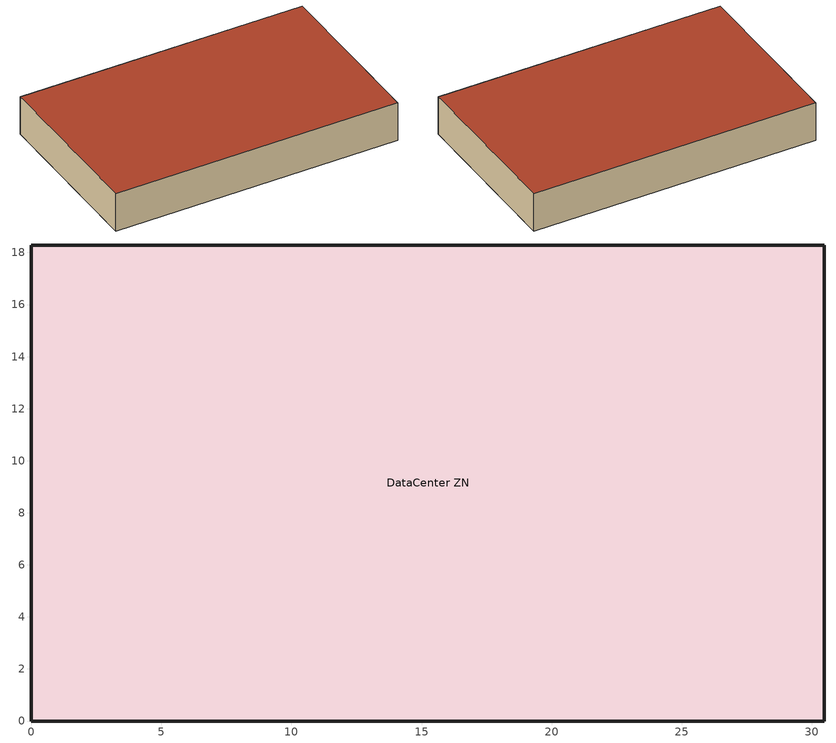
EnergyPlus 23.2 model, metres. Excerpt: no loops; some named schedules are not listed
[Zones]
DataCenter ZN
 floor ground (Foundation F 126 Perim 9754 Area 55742): 0,0 0,18.29 30.48,18.29 30.48,0 z0
 wall outside (Typical Insulated Steel Framed Exterior Wall R-12.99): 0,18.29 0,0 30.48,0 30.48,18.29 0,18.29 z0:4.27
 roof outside (Typical IEAD Roof - Highly Reflective R-25.64): 30.48,0 30.48,18.29 0,18.29 0,0 z4.27
[Building]
-LargeDataCenterHighITE-ASHRAE 169-2013-3A created: 2026-01-27 11:20:06 -0500: Terrain=City
[Site:Location]
Atlanta-Hartsfield Jackson Intl AP_GA_USA: Latitude {deg}=33.63; Longitude {deg}=-84.43; Time Zone {hr}=-5; Elevation {m}=308
[Site:GroundTemperature:FCfactorMethod]
January Ground Temperature {C}=16; February Ground Temperature {C}=11.9; March Ground Temperature {C}=7.7; April Ground Temperature {C}=4; May Ground Temperature {C}=7.9; June Ground Temperature {C}=13.8; July Ground Temperature {C}=17.2; August Ground Temperature {C}=20.8; September Ground Temperature {C}=24.8; October Ground Temperature {C}=26.1; November Ground Temperature {C}=26.5; December Ground Temperature {C}=22.5
[Site:WaterMainsTemperature]
Calculation Method=Correlation; Annual Average Outdoor Air Temperature {C}=16.6; Maximum Difference In Monthly Average Outdoor Air Temperatures {deltaC}=22.5
[SizingPeriod:DesignDay] Day of Month=21; Dry-Bulb Temperature Range Modifier Type=DefaultMultipliers; Humidity Condition Type=Wetbulb; Barometric Pressure {Pa}=97621; Rain Indicator=No; Snow Indicator=No; Daylight Saving Time Indicator=No; Begin Environment Reset Mode=FullResetAtBeginEnvironment
Name | Month | Day Type | Maximum Dry-Bulb Temperature {C} | Daily Dry-Bulb Temperature Range {deltaC} | Wetbulb or DewPoint at Maximum Dry-Bulb {C} | Wind Speed {m/s} | Wind Direction {deg} | Solar Model Indicator | ASHRAE Clear Sky Optical Depth for Beam Irradiance (taub) | ASHRAE Clear Sky Optical Depth for Diffuse Irradiance (taud) | Sky Clearness
Atlanta-Hartsfield.Jackson.Intl.AP_GA_USA Ann Clg .4% Condns DB=>MWB | 7 | SummerDesignDay | 34.4 | 9.5 | 23.5 | 4 | 300 | ASHRAETau | 0.556 | 1.779
Atlanta-Hartsfield.Jackson.Intl.AP_GA_USA Ann Htg 99.6% Condns DB | 1 | WinterDesignDay | -6.3 | 0 | -6.3 | 5.3 | 320 | ASHRAEClearSky |  |  | 0
[Material] Visible Absorptance=0.7
Name | Roughness | Thickness {m} | Conductivity {W/m-K} | Density {kg/m3} | Specific Heat {J/kg-K} | Thermal Absorptance | Solar Absorptance
25mm Stucco | Smooth | 0.0254 | 0.72 | 1856 | 840 | 0.9 | 0.7
5/8 in. Gypsum Board | MediumSmooth | 0.0159 | 0.16 | 800 | 1090 | 0.9 | 0.7
Metal Roof Surface | Smooth | 0.0008 | 45.28 | 7824 | 500 | 0.9 | 0.7
Roof Membrane - Highly Reflective | VeryRough | 0.0095 | 0.16 | 1121.29 | 1460 | 0.75 | 0.45
[Material:NoMass] Roughness=Smooth; Thermal Absorptance=0.9; Solar Absorptance=0.7; Visible Absorptance=0.7
Name | Thermal Resistance {m2-K/W}
Typical Insulation R-10.81 | 1.90342
Typical Insulation R-24.52 | 4.31889
[Construction]
Typical IEAD Roof - Highly Reflective R-25.64: Roof Membrane - Highly Reflective, Typical Insulation R-24.52, Metal Roof Surface
Typical Insulated Steel Framed Exterior Wall R-12.99: 25mm Stucco, 5/8 in. Gypsum Board, Typical Insulation R-10.81, 5/8 in. Gypsum Board
[Construction:FfactorGroundFloor]
Foundation F 126 Perim 9754 Area 55742: F-Factor {W/m-K}=1.26344; Area {m2}=557.418; PerimeterExposed {m}=97.536
[Zone]
DataCenter ZN: Multiplier=1; Part of Total Floor Area=Yes
[Space]
DataCenter: Zone=DataCenter ZN; Space Type=LargeDataCenterHighITE StandaloneDataCenter
[SpaceList]
LargeDataCenterHighITE StandaloneDataCenter: DataCenter
[Lights]
LargeDataCenterHighITE StandaloneDataCenter Lights: Zone or ZoneList or Space or SpaceList=LargeDataCenterHighITE StandaloneDataCenter; Schedule=DataCenter Lighting_SCH; Design Level Calculation Method=Watts/Area; Watts per Zone Floor Area {W/m2}=6.8889; Return Air Fraction=0; Fraction Radiant=0.7; Fraction Visible=0.2; Fraction Replaceable=0
[ElectricEquipment:ITE:AirCooled]
LargeDataCenterHighITE StandaloneDataCenter IT equipment 1: Zone or Space=DataCenter; Air Flow Calculation Method=FlowControlWithApproachTemperatures; Design Power Input Calculation Method=Watts/Area; Number of Units=1; Watts per Zone Floor Area {W/m2}=5381.96; Design Power Input Schedule=DataCenter Equipment_SCH; CPU Loading  Schedule=Always On Discrete; CPU Power Input Function of Loading and Air Temperature Curve=Curve Biquadratic 3; Design Fan Power Input Fraction=0.285714; Design Fan Air Flow Rate per Power Input {m3/s-W}=0.0001; Air Flow Function of Loading and Air Temperature Curve=Curve Biquadratic 4; Fan Power Input Function of Flow Curve=Curve Quadratic 2; Design Entering Air Temperature {C}=22.5; Environmental Class=None; Air Inlet Connection Type=AdjustedSupply; Design Recirculation Fraction=0; Design Electric Power Supply Efficiency=1; Fraction of Electric Power Supply Losses to Zone=1; Supply Temperature Difference {deltaC}=9.43; Supply Temperature Difference Schedule=LargeDataCenterHighITE SupplyApproachTemp_SCH; Return Temperature Difference {deltaC}=-7.55; Return Temperature Difference Schedule=LargeDataCenterHighITE ReturnApproachTemp_SCH
[Schedule:Week:Daily]
DataCenter Equipment_SCH Week Rule - Jan1-Jan28: DataCenter Equipment_SCH Wknd|Wkdy Day, DataCenter Equipment_SCH Wknd|Wkdy Day, DataCenter Equipment_SCH Wknd|Wkdy Day, DataCenter Equipment_SCH Wknd|Wkdy Day, DataCenter Equipment_SCH Wknd|Wkdy Day, DataCenter Equipment_SCH Wknd|Wkdy Day, DataCenter Equipment_SCH Wknd|Wkdy Day, DataCenter Equipment_SCH Default, DataCenter Equipment_SCH Summer Design Day, DataCenter Equipment_SCH Winter Design Day, DataCenter Equipment_SCH Default, DataCenter Equipment_SCH Default
DataCenter Equipment_SCH Week Rule - Jan29-Feb4: DataCenter Equipment_SCH Wknd|Wkdy Day, DataCenter Equipment_SCH Wknd|Wkdy Day, DataCenter Equipment_SCH Wknd|Wkdy Day, DataCenter Equipment_SCH Wknd|Wkdy Day 1, DataCenter Equipment_SCH Wknd|Wkdy Day 1, DataCenter Equipment_SCH Wknd|Wkdy Day 1, DataCenter Equipment_SCH Wknd|Wkdy Day 1, DataCenter Equipment_SCH Default, DataCenter Equipment_SCH Summer Design Day, DataCenter Equipment_SCH Winter Design Day, DataCenter Equipment_SCH Default, DataCenter Equipment_SCH Default
DataCenter Equipment_SCH Week Rule - Feb5-Feb25: DataCenter Equipment_SCH Wknd|Wkdy Day 1, DataCenter Equipment_SCH Wknd|Wkdy Day 1, DataCenter Equipment_SCH Wknd|Wkdy Day 1, DataCenter Equipment_SCH Wknd|Wkdy Day 1, DataCenter Equipment_SCH Wknd|Wkdy Day 1, DataCenter Equipment_SCH Wknd|Wkdy Day 1, DataCenter Equipment_SCH Wknd|Wkdy Day 1, DataCenter Equipment_SCH Default, DataCenter Equipment_SCH Summer Design Day, DataCenter Equipment_SCH Winter Design Day, DataCenter Equipment_SCH Default, DataCenter Equipment_SCH Default
DataCenter Equipment_SCH Week Rule - Feb26-Mar4: DataCenter Equipment_SCH Wknd|Wkdy Day 1, DataCenter Equipment_SCH Wknd|Wkdy Day 1, DataCenter Equipment_SCH Wknd|Wkdy Day 1, DataCenter Equipment_SCH Wknd|Wkdy Day 2, DataCenter Equipment_SCH Wknd|Wkdy Day 2, DataCenter Equipment_SCH Wknd|Wkdy Day 2, DataCenter Equipment_SCH Wknd|Wkdy Day 2, DataCenter Equipment_SCH Default, DataCenter Equipment_SCH Summer Design Day, DataCenter Equipment_SCH Winter Design Day, DataCenter Equipment_SCH Default, DataCenter Equipment_SCH Default
DataCenter Equipment_SCH Week Rule - Mar5-Mar25: DataCenter Equipment_SCH Wknd|Wkdy Day 2, DataCenter Equipment_SCH Wknd|Wkdy Day 2, DataCenter Equipment_SCH Wknd|Wkdy Day 2, DataCenter Equipment_SCH Wknd|Wkdy Day 2, DataCenter Equipment_SCH Wknd|Wkdy Day 2, DataCenter Equipment_SCH Wknd|Wkdy Day 2, DataCenter Equipment_SCH Wknd|Wkdy Day 2, DataCenter Equipment_SCH Default, DataCenter Equipment_SCH Summer Design Day, DataCenter Equipment_SCH Winter Design Day, DataCenter Equipment_SCH Default, DataCenter Equipment_SCH Default
DataCenter Equipment_SCH Week Rule - Mar26-Apr1: DataCenter Equipment_SCH Wknd|Wkdy Day 2, DataCenter Equipment_SCH Wknd|Wkdy Day 2, DataCenter Equipment_SCH Wknd|Wkdy Day 2, DataCenter Equipment_SCH Wknd|Wkdy Day 2, DataCenter Equipment_SCH Wknd|Wkdy Day 2, DataCenter Equipment_SCH Wknd|Wkdy Day 2, DataCenter Equipment_SCH Wknd|Wkdy Day 3, DataCenter Equipment_SCH Default, DataCenter Equipment_SCH Summer Design Day, DataCenter Equipment_SCH Winter Design Day, DataCenter Equipment_SCH Default, DataCenter Equipment_SCH Default
DataCenter Equipment_SCH Week Rule - Apr2-Apr29: DataCenter Equipment_SCH Wknd|Wkdy Day 3, DataCenter Equipment_SCH Wknd|Wkdy Day 3, DataCenter Equipment_SCH Wknd|Wkdy Day 3, DataCenter Equipment_SCH Wknd|Wkdy Day 3, DataCenter Equipment_SCH Wknd|Wkdy Day 3, DataCenter Equipment_SCH Wknd|Wkdy Day 3, DataCenter Equipment_SCH Wknd|Wkdy Day 3, DataCenter Equipment_SCH Default, DataCenter Equipment_SCH Summer Design Day, DataCenter Equipment_SCH Winter Design Day, DataCenter Equipment_SCH Default, DataCenter Equipment_SCH Default
DataCenter Equipment_SCH Week Rule - Apr30-May6: DataCenter Equipment_SCH Wknd|Wkdy Day 3, DataCenter Equipment_SCH Wknd|Wkdy Day 4, DataCenter Equipment_SCH Wknd|Wkdy Day 4, DataCenter Equipment_SCH Wknd|Wkdy Day 4, DataCenter Equipment_SCH Wknd|Wkdy Day 4, DataCenter Equipment_SCH Wknd|Wkdy Day 4, DataCenter Equipment_SCH Wknd|Wkdy Day 4, DataCenter Equipment_SCH Default, DataCenter Equipment_SCH Summer Design Day, DataCenter Equipment_SCH Winter Design Day, DataCenter Equipment_SCH Default, DataCenter Equipment_SCH Default
DataCenter Equipment_SCH Week Rule - May7-May27: DataCenter Equipment_SCH Wknd|Wkdy Day 4, DataCenter Equipment_SCH Wknd|Wkdy Day 4, DataCenter Equipment_SCH Wknd|Wkdy Day 4, DataCenter Equipment_SCH Wknd|Wkdy Day 4, DataCenter Equipment_SCH Wknd|Wkdy Day 4, DataCenter Equipment_SCH Wknd|Wkdy Day 4, DataCenter Equipment_SCH Wknd|Wkdy Day 4, DataCenter Equipment_SCH Default, DataCenter Equipment_SCH Summer Design Day, DataCenter Equipment_SCH Winter Design Day, DataCenter Equipment_SCH Default, DataCenter Equipment_SCH Default
DataCenter Equipment_SCH Week Rule - May28-Jun3: DataCenter Equipment_SCH Wknd|Wkdy Day 4, DataCenter Equipment_SCH Wknd|Wkdy Day 4, DataCenter Equipment_SCH Wknd|Wkdy Day 4, DataCenter Equipment_SCH Wknd|Wkdy Day 4, DataCenter Equipment_SCH Wknd|Wkdy Day 5, DataCenter Equipment_SCH Wknd|Wkdy Day 5, DataCenter Equipment_SCH Wknd|Wkdy Day 5, DataCenter Equipment_SCH Default, DataCenter Equipment_SCH Summer Design Day, DataCenter Equipment_SCH Winter Design Day, DataCenter Equipment_SCH Default, DataCenter Equipment_SCH Default
DataCenter Equipment_SCH Week Rule - Jun4-Jun24: DataCenter Equipment_SCH Wknd|Wkdy Day 5, DataCenter Equipment_SCH Wknd|Wkdy Day 5, DataCenter Equipment_SCH Wknd|Wkdy Day 5, DataCenter Equipment_SCH Wknd|Wkdy Day 5, DataCenter Equipment_SCH Wknd|Wkdy Day 5, DataCenter Equipment_SCH Wknd|Wkdy Day 5, DataCenter Equipment_SCH Wknd|Wkdy Day 5, DataCenter Equipment_SCH Default, DataCenter Equipment_SCH Summer Design Day, DataCenter Equipment_SCH Winter Design Day, DataCenter Equipment_SCH Default, DataCenter Equipment_SCH Default
DataCenter Equipment_SCH Week Rule - Jun25-Jul1: DataCenter Equipment_SCH Wknd|Wkdy Day 5, DataCenter Equipment_SCH Wknd|Wkdy Day 5, DataCenter Equipment_SCH Wknd|Wkdy Day 5, DataCenter Equipment_SCH Wknd|Wkdy Day 5, DataCenter Equipment_SCH Wknd|Wkdy Day 5, DataCenter Equipment_SCH Wknd|Wkdy Day 5, DataCenter Equipment_SCH Wknd|Wkdy Day 6, DataCenter Equipment_SCH Default, DataCenter Equipment_SCH Summer Design Day, DataCenter Equipment_SCH Winter Design Day, DataCenter Equipment_SCH Default, DataCenter Equipment_SCH Default
DataCenter Equipment_SCH Week Rule - Jul2-Jul29: DataCenter Equipment_SCH Wknd|Wkdy Day 6, DataCenter Equipment_SCH Wknd|Wkdy Day 6, DataCenter Equipment_SCH Wknd|Wkdy Day 6, DataCenter Equipment_SCH Wknd|Wkdy Day 6, DataCenter Equipment_SCH Wknd|Wkdy Day 6, DataCenter Equipment_SCH Wknd|Wkdy Day 6, DataCenter Equipment_SCH Wknd|Wkdy Day 6, DataCenter Equipment_SCH Default, DataCenter Equipment_SCH Summer Design Day, DataCenter Equipment_SCH Winter Design Day, DataCenter Equipment_SCH Default, DataCenter Equipment_SCH Default
DataCenter Equipment_SCH Week Rule - Jul30-Aug5: DataCenter Equipment_SCH Wknd|Wkdy Day 6, DataCenter Equipment_SCH Wknd|Wkdy Day 6, DataCenter Equipment_SCH Wknd|Wkdy Day 7, DataCenter Equipment_SCH Wknd|Wkdy Day 7, DataCenter Equipment_SCH Wknd|Wkdy Day 7, DataCenter Equipment_SCH Wknd|Wkdy Day 7, DataCenter Equipment_SCH Wknd|Wkdy Day 7, DataCenter Equipment_SCH Default, DataCenter Equipment_SCH Summer Design Day, DataCenter Equipment_SCH Winter Design Day, DataCenter Equipment_SCH Default, DataCenter Equipment_SCH Default
DataCenter Equipment_SCH Week Rule - Aug6-Aug26: DataCenter Equipment_SCH Wknd|Wkdy Day 7, DataCenter Equipment_SCH Wknd|Wkdy Day 7, DataCenter Equipment_SCH Wknd|Wkdy Day 7, DataCenter Equipment_SCH Wknd|Wkdy Day 7, DataCenter Equipment_SCH Wknd|Wkdy Day 7, DataCenter Equipment_SCH Wknd|Wkdy Day 7, DataCenter Equipment_SCH Wknd|Wkdy Day 7, DataCenter Equipment_SCH Default, DataCenter Equipment_SCH Summer Design Day, DataCenter Equipment_SCH Winter Design Day, DataCenter Equipment_SCH Default, DataCenter Equipment_SCH Default
DataCenter Equipment_SCH Week Rule - Aug27-Sep2: DataCenter Equipment_SCH Wknd|Wkdy Day 7, DataCenter Equipment_SCH Wknd|Wkdy Day 7, DataCenter Equipment_SCH Wknd|Wkdy Day 7, DataCenter Equipment_SCH Wknd|Wkdy Day 7, DataCenter Equipment_SCH Wknd|Wkdy Day 7, DataCenter Equipment_SCH Wknd|Wkdy Day 8, DataCenter Equipment_SCH Wknd|Wkdy Day 8, DataCenter Equipment_SCH Default, DataCenter Equipment_SCH Summer Design Day, DataCenter Equipment_SCH Winter Design Day, DataCenter Equipment_SCH Default, DataCenter Equipment_SCH Default
DataCenter Equipment_SCH Week Rule - Sep3-Sep30: DataCenter Equipment_SCH Wknd|Wkdy Day 8, DataCenter Equipment_SCH Wknd|Wkdy Day 8, DataCenter Equipment_SCH Wknd|Wkdy Day 8, DataCenter Equipment_SCH Wknd|Wkdy Day 8, DataCenter Equipment_SCH Wknd|Wkdy Day 8, DataCenter Equipment_SCH Wknd|Wkdy Day 8, DataCenter Equipment_SCH Wknd|Wkdy Day 8, DataCenter Equipment_SCH Default, DataCenter Equipment_SCH Summer Design Day, DataCenter Equipment_SCH Winter Design Day, DataCenter Equipment_SCH Default, DataCenter Equipment_SCH Default
DataCenter Equipment_SCH Week Rule - Oct1-Oct28: DataCenter Equipment_SCH Wknd|Wkdy Day 9, DataCenter Equipment_SCH Wknd|Wkdy Day 9, DataCenter Equipment_SCH Wknd|Wkdy Day 9, DataCenter Equipment_SCH Wknd|Wkdy Day 9, DataCenter Equipment_SCH Wknd|Wkdy Day 9, DataCenter Equipment_SCH Wknd|Wkdy Day 9, DataCenter Equipment_SCH Wknd|Wkdy Day 9, DataCenter Equipment_SCH Default, DataCenter Equipment_SCH Summer Design Day, DataCenter Equipment_SCH Winter Design Day, DataCenter Equipment_SCH Default, DataCenter Equipment_SCH Default
DataCenter Equipment_SCH Week Rule - Oct29-Nov4: DataCenter Equipment_SCH Wknd|Wkdy Day 9, DataCenter Equipment_SCH Wknd|Wkdy Day 9, DataCenter Equipment_SCH Wknd|Wkdy Day 9, DataCenter Equipment_SCH Wknd|Wkdy Day 10, DataCenter Equipment_SCH Wknd|Wkdy Day 10, DataCenter Equipment_SCH Wknd|Wkdy Day 10, DataCenter Equipment_SCH Wknd|Wkdy Day 10, DataCenter Equipment_SCH Default, DataCenter Equipment_SCH Summer Design Day, DataCenter Equipment_SCH Winter Design Day, DataCenter Equipment_SCH Default, DataCenter Equipment_SCH Default
DataCenter Equipment_SCH Week Rule - Nov5-Nov25: DataCenter Equipment_SCH Wknd|Wkdy Day 10, DataCenter Equipment_SCH Wknd|Wkdy Day 10, DataCenter Equipment_SCH Wknd|Wkdy Day 10, DataCenter Equipment_SCH Wknd|Wkdy Day 10, DataCenter Equipment_SCH Wknd|Wkdy Day 10, DataCenter Equipment_SCH Wknd|Wkdy Day 10, DataCenter Equipment_SCH Wknd|Wkdy Day 10, DataCenter Equipment_SCH Default, DataCenter Equipment_SCH Summer Design Day, DataCenter Equipment_SCH Winter Design Day, DataCenter Equipment_SCH Default, DataCenter Equipment_SCH Default
DataCenter Equipment_SCH Week Rule - Nov26-Dec2: DataCenter Equipment_SCH Wknd|Wkdy Day 10, DataCenter Equipment_SCH Wknd|Wkdy Day 10, DataCenter Equipment_SCH Wknd|Wkdy Day 10, DataCenter Equipment_SCH Wknd|Wkdy Day 10, DataCenter Equipment_SCH Wknd|Wkdy Day 10, DataCenter Equipment_SCH Wknd|Wkdy Day 11, DataCenter Equipment_SCH Wknd|Wkdy Day 11, DataCenter Equipment_SCH Default, DataCenter Equipment_SCH Summer Design Day, DataCenter Equipment_SCH Winter Design Day, DataCenter Equipment_SCH Default, DataCenter Equipment_SCH Default
DataCenter Equipment_SCH Week Rule - Dec3-Dec31: DataCenter Equipment_SCH Wknd|Wkdy Day 11, DataCenter Equipment_SCH Wknd|Wkdy Day 11, DataCenter Equipment_SCH Wknd|Wkdy Day 11, DataCenter Equipment_SCH Wknd|Wkdy Day 11, DataCenter Equipment_SCH Wknd|Wkdy Day 11, DataCenter Equipment_SCH Wknd|Wkdy Day 11, DataCenter Equipment_SCH Wknd|Wkdy Day 11, DataCenter Equipment_SCH Default, DataCenter Equipment_SCH Summer Design Day, DataCenter Equipment_SCH Winter Design Day, DataCenter Equipment_SCH Default, DataCenter Equipment_SCH Default
LargeDataCenterHighITE ReturnApproachTemp_SCH Week Rule - Jan1-Jan28: LargeDataCenterHighITE ReturnApproachTemp_SCH Wknd|Wkdy Day, LargeDataCenterHighITE ReturnApproachTemp_SCH Wknd|Wkdy Day, LargeDataCenterHighITE ReturnApproachTemp_SCH Wknd|Wkdy Day, LargeDataCenterHighITE ReturnApproachTemp_SCH Wknd|Wkdy Day, LargeDataCenterHighITE ReturnApproachTemp_SCH Wknd|Wkdy Day, LargeDataCenterHighITE ReturnApproachTemp_SCH Wknd|Wkdy Day, LargeDataCenterHighITE ReturnApproachTemp_SCH Wknd|Wkdy Day, LargeDataCenterHighITE ReturnApproachTemp_SCH Default, LargeDataCenterHighITE ReturnApproachTemp_SCH Summer Design Day, LargeDataCenterHighITE ReturnApproachTemp_SCH Winter Design Day, LargeDataCenterHighITE ReturnApproachTemp_SCH Default, LargeDataCenterHighITE ReturnApproachTemp_SCH Default
LargeDataCenterHighITE ReturnApproachTemp_SCH Week Rule - Jan29-Feb4: LargeDataCenterHighITE ReturnApproachTemp_SCH Wknd|Wkdy Day, LargeDataCenterHighITE ReturnApproachTemp_SCH Wknd|Wkdy Day, LargeDataCenterHighITE ReturnApproachTemp_SCH Wknd|Wkdy Day, LargeDataCenterHighITE ReturnApproachTemp_SCH Wknd|Wkdy Day 1, LargeDataCenterHighITE ReturnApproachTemp_SCH Wknd|Wkdy Day 1, LargeDataCenterHighITE ReturnApproachTemp_SCH Wknd|Wkdy Day 1, LargeDataCenterHighITE ReturnApproachTemp_SCH Wknd|Wkdy Day 1, LargeDataCenterHighITE ReturnApproachTemp_SCH Default, LargeDataCenterHighITE ReturnApproachTemp_SCH Summer Design Day, LargeDataCenterHighITE ReturnApproachTemp_SCH Winter Design Day, LargeDataCenterHighITE ReturnApproachTemp_SCH Default, LargeDataCenterHighITE ReturnApproachTemp_SCH Default
LargeDataCenterHighITE ReturnApproachTemp_SCH Week Rule - Feb5-Feb25: LargeDataCenterHighITE ReturnApproachTemp_SCH Wknd|Wkdy Day 1, LargeDataCenterHighITE ReturnApproachTemp_SCH Wknd|Wkdy Day 1, LargeDataCenterHighITE ReturnApproachTemp_SCH Wknd|Wkdy Day 1, LargeDataCenterHighITE ReturnApproachTemp_SCH Wknd|Wkdy Day 1, LargeDataCenterHighITE ReturnApproachTemp_SCH Wknd|Wkdy Day 1, LargeDataCenterHighITE ReturnApproachTemp_SCH Wknd|Wkdy Day 1, LargeDataCenterHighITE ReturnApproachTemp_SCH Wknd|Wkdy Day 1, LargeDataCenterHighITE ReturnApproachTemp_SCH Default, LargeDataCenterHighITE ReturnApproachTemp_SCH Summer Design Day, LargeDataCenterHighITE ReturnApproachTemp_SCH Winter Design Day, LargeDataCenterHighITE ReturnApproachTemp_SCH Default, LargeDataCenterHighITE ReturnApproachTemp_SCH Default
LargeDataCenterHighITE ReturnApproachTemp_SCH Week Rule - Feb26-Mar4: LargeDataCenterHighITE ReturnApproachTemp_SCH Wknd|Wkdy Day 1, LargeDataCenterHighITE ReturnApproachTemp_SCH Wknd|Wkdy Day 1, LargeDataCenterHighITE ReturnApproachTemp_SCH Wknd|Wkdy Day 1, LargeDataCenterHighITE ReturnApproachTemp_SCH Wknd|Wkdy Day 2, LargeDataCenterHighITE ReturnApproachTemp_SCH Wknd|Wkdy Day 2, LargeDataCenterHighITE ReturnApproachTemp_SCH Wknd|Wkdy Day 2, LargeDataCenterHighITE ReturnApproachTemp_SCH Wknd|Wkdy Day 2, LargeDataCenterHighITE ReturnApproachTemp_SCH Default, LargeDataCenterHighITE ReturnApproachTemp_SCH Summer Design Day, LargeDataCenterHighITE ReturnApproachTemp_SCH Winter Design Day, LargeDataCenterHighITE ReturnApproachTemp_SCH Default, LargeDataCenterHighITE ReturnApproachTemp_SCH Default
LargeDataCenterHighITE ReturnApproachTemp_SCH Week Rule - Mar5-Mar25: LargeDataCenterHighITE ReturnApproachTemp_SCH Wknd|Wkdy Day 2, LargeDataCenterHighITE ReturnApproachTemp_SCH Wknd|Wkdy Day 2, LargeDataCenterHighITE ReturnApproachTemp_SCH Wknd|Wkdy Day 2, LargeDataCenterHighITE ReturnApproachTemp_SCH Wknd|Wkdy Day 2, LargeDataCenterHighITE ReturnApproachTemp_SCH Wknd|Wkdy Day 2, LargeDataCenterHighITE ReturnApproachTemp_SCH Wknd|Wkdy Day 2, LargeDataCenterHighITE ReturnApproachTemp_SCH Wknd|Wkdy Day 2, LargeDataCenterHighITE ReturnApproachTemp_SCH Default, LargeDataCenterHighITE ReturnApproachTemp_SCH Summer Design Day, LargeDataCenterHighITE ReturnApproachTemp_SCH Winter Design Day, LargeDataCenterHighITE ReturnApproachTemp_SCH Default, LargeDataCenterHighITE ReturnApproachTemp_SCH Default
LargeDataCenterHighITE ReturnApproachTemp_SCH Week Rule - Mar26-Apr1: LargeDataCenterHighITE ReturnApproachTemp_SCH Wknd|Wkdy Day 2, LargeDataCenterHighITE ReturnApproachTemp_SCH Wknd|Wkdy Day 2, LargeDataCenterHighITE ReturnApproachTemp_SCH Wknd|Wkdy Day 2, LargeDataCenterHighITE ReturnApproachTemp_SCH Wknd|Wkdy Day 2, LargeDataCenterHighITE ReturnApproachTemp_SCH Wknd|Wkdy Day 2, LargeDataCenterHighITE ReturnApproachTemp_SCH Wknd|Wkdy Day 2, LargeDataCenterHighITE ReturnApproachTemp_SCH Wknd|Wkdy Day 3, LargeDataCenterHighITE ReturnApproachTemp_SCH Default, LargeDataCenterHighITE ReturnApproachTemp_SCH Summer Design Day, LargeDataCenterHighITE ReturnApproachTemp_SCH Winter Design Day, LargeDataCenterHighITE ReturnApproachTemp_SCH Default, LargeDataCenterHighITE ReturnApproachTemp_SCH Default
LargeDataCenterHighITE ReturnApproachTemp_SCH Week Rule - Apr2-Apr29: LargeDataCenterHighITE ReturnApproachTemp_SCH Wknd|Wkdy Day 3, LargeDataCenterHighITE ReturnApproachTemp_SCH Wknd|Wkdy Day 3, LargeDataCenterHighITE ReturnApproachTemp_SCH Wknd|Wkdy Day 3, LargeDataCenterHighITE ReturnApproachTemp_SCH Wknd|Wkdy Day 3, LargeDataCenterHighITE ReturnApproachTemp_SCH Wknd|Wkdy Day 3, LargeDataCenterHighITE ReturnApproachTemp_SCH Wknd|Wkdy Day 3, LargeDataCenterHighITE ReturnApproachTemp_SCH Wknd|Wkdy Day 3, LargeDataCenterHighITE ReturnApproachTemp_SCH Default, LargeDataCenterHighITE ReturnApproachTemp_SCH Summer Design Day, LargeDataCenterHighITE ReturnApproachTemp_SCH Winter Design Day, LargeDataCenterHighITE ReturnApproachTemp_SCH Default, LargeDataCenterHighITE ReturnApproachTemp_SCH Default
LargeDataCenterHighITE ReturnApproachTemp_SCH Week Rule - Apr30-May6: LargeDataCenterHighITE ReturnApproachTemp_SCH Wknd|Wkdy Day 3, LargeDataCenterHighITE ReturnApproachTemp_SCH Wknd|Wkdy Day 4, LargeDataCenterHighITE ReturnApproachTemp_SCH Wknd|Wkdy Day 4, LargeDataCenterHighITE ReturnApproachTemp_SCH Wknd|Wkdy Day 4, LargeDataCenterHighITE ReturnApproachTemp_SCH Wknd|Wkdy Day 4, LargeDataCenterHighITE ReturnApproachTemp_SCH Wknd|Wkdy Day 4, LargeDataCenterHighITE ReturnApproachTemp_SCH Wknd|Wkdy Day 4, LargeDataCenterHighITE ReturnApproachTemp_SCH Default, LargeDataCenterHighITE ReturnApproachTemp_SCH Summer Design Day, LargeDataCenterHighITE ReturnApproachTemp_SCH Winter Design Day, LargeDataCenterHighITE ReturnApproachTemp_SCH Default, LargeDataCenterHighITE ReturnApproachTemp_SCH Default
LargeDataCenterHighITE ReturnApproachTemp_SCH Week Rule - May7-May27: LargeDataCenterHighITE ReturnApproachTemp_SCH Wknd|Wkdy Day 4, LargeDataCenterHighITE ReturnApproachTemp_SCH Wknd|Wkdy Day 4, LargeDataCenterHighITE ReturnApproachTemp_SCH Wknd|Wkdy Day 4, LargeDataCenterHighITE ReturnApproachTemp_SCH Wknd|Wkdy Day 4, LargeDataCenterHighITE ReturnApproachTemp_SCH Wknd|Wkdy Day 4, LargeDataCenterHighITE ReturnApproachTemp_SCH Wknd|Wkdy Day 4, LargeDataCenterHighITE ReturnApproachTemp_SCH Wknd|Wkdy Day 4, LargeDataCenterHighITE ReturnApproachTemp_SCH Default, LargeDataCenterHighITE ReturnApproachTemp_SCH Summer Design Day, LargeDataCenterHighITE ReturnApproachTemp_SCH Winter Design Day, LargeDataCenterHighITE ReturnApproachTemp_SCH Default, LargeDataCenterHighITE ReturnApproachTemp_SCH Default
LargeDataCenterHighITE ReturnApproachTemp_SCH Week Rule - May28-Jun3: LargeDataCenterHighITE ReturnApproachTemp_SCH Wknd|Wkdy Day 4, LargeDataCenterHighITE ReturnApproachTemp_SCH Wknd|Wkdy Day 4, LargeDataCenterHighITE ReturnApproachTemp_SCH Wknd|Wkdy Day 4, LargeDataCenterHighITE ReturnApproachTemp_SCH Wknd|Wkdy Day 4, LargeDataCenterHighITE ReturnApproachTemp_SCH Wknd|Wkdy Day 5, LargeDataCenterHighITE ReturnApproachTemp_SCH Wknd|Wkdy Day 5, LargeDataCenterHighITE ReturnApproachTemp_SCH Wknd|Wkdy Day 5, LargeDataCenterHighITE ReturnApproachTemp_SCH Default, LargeDataCenterHighITE ReturnApproachTemp_SCH Summer Design Day, LargeDataCenterHighITE ReturnApproachTemp_SCH Winter Design Day, LargeDataCenterHighITE ReturnApproachTemp_SCH Default, LargeDataCenterHighITE ReturnApproachTemp_SCH Default
LargeDataCenterHighITE SupplyApproachTemp_SCH Week Rule - Jan1-Jan28: LargeDataCenterHighITE SupplyApproachTemp_SCH Wknd|Wkdy Day, LargeDataCenterHighITE SupplyApproachTemp_SCH Wknd|Wkdy Day, LargeDataCenterHighITE SupplyApproachTemp_SCH Wknd|Wkdy Day, LargeDataCenterHighITE SupplyApproachTemp_SCH Wknd|Wkdy Day, LargeDataCenterHighITE SupplyApproachTemp_SCH Wknd|Wkdy Day, LargeDataCenterHighITE SupplyApproachTemp_SCH Wknd|Wkdy Day, LargeDataCenterHighITE SupplyApproachTemp_SCH Wknd|Wkdy Day, LargeDataCenterHighITE SupplyApproachTemp_SCH Default, LargeDataCenterHighITE SupplyApproachTemp_SCH Summer Design Day, LargeDataCenterHighITE SupplyApproachTemp_SCH Winter Design Day, LargeDataCenterHighITE SupplyApproachTemp_SCH Default, LargeDataCenterHighITE SupplyApproachTemp_SCH Default
LargeDataCenterHighITE SupplyApproachTemp_SCH Week Rule - Jan29-Feb4: LargeDataCenterHighITE SupplyApproachTemp_SCH Wknd|Wkdy Day, LargeDataCenterHighITE SupplyApproachTemp_SCH Wknd|Wkdy Day, LargeDataCenterHighITE SupplyApproachTemp_SCH Wknd|Wkdy Day, LargeDataCenterHighITE SupplyApproachTemp_SCH Wknd|Wkdy Day 1, LargeDataCenterHighITE SupplyApproachTemp_SCH Wknd|Wkdy Day 1, LargeDataCenterHighITE SupplyApproachTemp_SCH Wknd|Wkdy Day 1, LargeDataCenterHighITE SupplyApproachTemp_SCH Wknd|Wkdy Day 1, LargeDataCenterHighITE SupplyApproachTemp_SCH Default, LargeDataCenterHighITE SupplyApproachTemp_SCH Summer Design Day, LargeDataCenterHighITE SupplyApproachTemp_SCH Winter Design Day, LargeDataCenterHighITE SupplyApproachTemp_SCH Default, LargeDataCenterHighITE SupplyApproachTemp_SCH Default
LargeDataCenterHighITE SupplyApproachTemp_SCH Week Rule - Feb5-Feb25: LargeDataCenterHighITE SupplyApproachTemp_SCH Wknd|Wkdy Day 1, LargeDataCenterHighITE SupplyApproachTemp_SCH Wknd|Wkdy Day 1, LargeDataCenterHighITE SupplyApproachTemp_SCH Wknd|Wkdy Day 1, LargeDataCenterHighITE SupplyApproachTemp_SCH Wknd|Wkdy Day 1, LargeDataCenterHighITE SupplyApproachTemp_SCH Wknd|Wkdy Day 1, LargeDataCenterHighITE SupplyApproachTemp_SCH Wknd|Wkdy Day 1, LargeDataCenterHighITE SupplyApproachTemp_SCH Wknd|Wkdy Day 1, LargeDataCenterHighITE SupplyApproachTemp_SCH Default, LargeDataCenterHighITE SupplyApproachTemp_SCH Summer Design Day, LargeDataCenterHighITE SupplyApproachTemp_SCH Winter Design Day, LargeDataCenterHighITE SupplyApproachTemp_SCH Default, LargeDataCenterHighITE SupplyApproachTemp_SCH Default
LargeDataCenterHighITE SupplyApproachTemp_SCH Week Rule - Feb26-Mar4: LargeDataCenterHighITE SupplyApproachTemp_SCH Wknd|Wkdy Day 1, LargeDataCenterHighITE SupplyApproachTemp_SCH Wknd|Wkdy Day 1, LargeDataCenterHighITE SupplyApproachTemp_SCH Wknd|Wkdy Day 1, LargeDataCenterHighITE SupplyApproachTemp_SCH Wknd|Wkdy Day 2, LargeDataCenterHighITE SupplyApproachTemp_SCH Wknd|Wkdy Day 2, LargeDataCenterHighITE SupplyApproachTemp_SCH Wknd|Wkdy Day 2, LargeDataCenterHighITE SupplyApproachTemp_SCH Wknd|Wkdy Day 2, LargeDataCenterHighITE SupplyApproachTemp_SCH Default, LargeDataCenterHighITE SupplyApproachTemp_SCH Summer Design Day, LargeDataCenterHighITE SupplyApproachTemp_SCH Winter Design Day, LargeDataCenterHighITE SupplyApproachTemp_SCH Default, LargeDataCenterHighITE SupplyApproachTemp_SCH Default
LargeDataCenterHighITE SupplyApproachTemp_SCH Week Rule - Mar5-Mar25: LargeDataCenterHighITE SupplyApproachTemp_SCH Wknd|Wkdy Day 2, LargeDataCenterHighITE SupplyApproachTemp_SCH Wknd|Wkdy Day 2, LargeDataCenterHighITE SupplyApproachTemp_SCH Wknd|Wkdy Day 2, LargeDataCenterHighITE SupplyApproachTemp_SCH Wknd|Wkdy Day 2, LargeDataCenterHighITE SupplyApproachTemp_SCH Wknd|Wkdy Day 2, LargeDataCenterHighITE SupplyApproachTemp_SCH Wknd|Wkdy Day 2, LargeDataCenterHighITE SupplyApproachTemp_SCH Wknd|Wkdy Day 2, LargeDataCenterHighITE SupplyApproachTemp_SCH Default, LargeDataCenterHighITE SupplyApproachTemp_SCH Summer Design Day, LargeDataCenterHighITE SupplyApproachTemp_SCH Winter Design Day, LargeDataCenterHighITE SupplyApproachTemp_SCH Default, LargeDataCenterHighITE SupplyApproachTemp_SCH Default
LargeDataCenterHighITE SupplyApproachTemp_SCH Week Rule - Mar26-Apr1: LargeDataCenterHighITE SupplyApproachTemp_SCH Wknd|Wkdy Day 2, LargeDataCenterHighITE SupplyApproachTemp_SCH Wknd|Wkdy Day 2, LargeDataCenterHighITE SupplyApproachTemp_SCH Wknd|Wkdy Day 2, LargeDataCenterHighITE SupplyApproachTemp_SCH Wknd|Wkdy Day 2, LargeDataCenterHighITE SupplyApproachTemp_SCH Wknd|Wkdy Day 2, LargeDataCenterHighITE SupplyApproachTemp_SCH Wknd|Wkdy Day 2, LargeDataCenterHighITE SupplyApproachTemp_SCH Wknd|Wkdy Day 3, LargeDataCenterHighITE SupplyApproachTemp_SCH Default, LargeDataCenterHighITE SupplyApproachTemp_SCH Summer Design Day, LargeDataCenterHighITE SupplyApproachTemp_SCH Winter Design Day, LargeDataCenterHighITE SupplyApproachTemp_SCH Default, LargeDataCenterHighITE SupplyApproachTemp_SCH Default
LargeDataCenterHighITE SupplyApproachTemp_SCH Week Rule - Apr2-Apr29: LargeDataCenterHighITE SupplyApproachTemp_SCH Wknd|Wkdy Day 3, LargeDataCenterHighITE SupplyApproachTemp_SCH Wknd|Wkdy Day 3, LargeDataCenterHighITE SupplyApproachTemp_SCH Wknd|Wkdy Day 3, LargeDataCenterHighITE SupplyApproachTemp_SCH Wknd|Wkdy Day 3, LargeDataCenterHighITE SupplyApproachTemp_SCH Wknd|Wkdy Day 3, LargeDataCenterHighITE SupplyApproachTemp_SCH Wknd|Wkdy Day 3, LargeDataCenterHighITE SupplyApproachTemp_SCH Wknd|Wkdy Day 3, LargeDataCenterHighITE SupplyApproachTemp_SCH Default, LargeDataCenterHighITE SupplyApproachTemp_SCH Summer Design Day, LargeDataCenterHighITE SupplyApproachTemp_SCH Winter Design Day, LargeDataCenterHighITE SupplyApproachTemp_SCH Default, LargeDataCenterHighITE SupplyApproachTemp_SCH Default
LargeDataCenterHighITE SupplyApproachTemp_SCH Week Rule - Apr30-May6: LargeDataCenterHighITE SupplyApproachTemp_SCH Wknd|Wkdy Day 3, LargeDataCenterHighITE SupplyApproachTemp_SCH Wknd|Wkdy Day 4, LargeDataCenterHighITE SupplyApproachTemp_SCH Wknd|Wkdy Day 4, LargeDataCenterHighITE SupplyApproachTemp_SCH Wknd|Wkdy Day 4, LargeDataCenterHighITE SupplyApproachTemp_SCH Wknd|Wkdy Day 4, LargeDataCenterHighITE SupplyApproachTemp_SCH Wknd|Wkdy Day 4, LargeDataCenterHighITE SupplyApproachTemp_SCH Wknd|Wkdy Day 4, LargeDataCenterHighITE SupplyApproachTemp_SCH Default, LargeDataCenterHighITE SupplyApproachTemp_SCH Summer Design Day, LargeDataCenterHighITE SupplyApproachTemp_SCH Winter Design Day, LargeDataCenterHighITE SupplyApproachTemp_SCH Default, LargeDataCenterHighITE SupplyApproachTemp_SCH Default
LargeDataCenterHighITE SupplyApproachTemp_SCH Week Rule - May7-May27: LargeDataCenterHighITE SupplyApproachTemp_SCH Wknd|Wkdy Day 4, LargeDataCenterHighITE SupplyApproachTemp_SCH Wknd|Wkdy Day 4, LargeDataCenterHighITE SupplyApproachTemp_SCH Wknd|Wkdy Day 4, LargeDataCenterHighITE SupplyApproachTemp_SCH Wknd|Wkdy Day 4, LargeDataCenterHighITE SupplyApproachTemp_SCH Wknd|Wkdy Day 4, LargeDataCenterHighITE SupplyApproachTemp_SCH Wknd|Wkdy Day 4, LargeDataCenterHighITE SupplyApproachTemp_SCH Wknd|Wkdy Day 4, LargeDataCenterHighITE SupplyApproachTemp_SCH Default, LargeDataCenterHighITE SupplyApproachTemp_SCH Summer Design Day, LargeDataCenterHighITE SupplyApproachTemp_SCH Winter Design Day, LargeDataCenterHighITE SupplyApproachTemp_SCH Default, LargeDataCenterHighITE SupplyApproachTemp_SCH Default
LargeDataCenterHighITE SupplyApproachTemp_SCH Week Rule - May28-Jun3: LargeDataCenterHighITE SupplyApproachTemp_SCH Wknd|Wkdy Day 4, LargeDataCenterHighITE SupplyApproachTemp_SCH Wknd|Wkdy Day 4, LargeDataCenterHighITE SupplyApproachTemp_SCH Wknd|Wkdy Day 4, LargeDataCenterHighITE SupplyApproachTemp_SCH Wknd|Wkdy Day 4, LargeDataCenterHighITE SupplyApproachTemp_SCH Wknd|Wkdy Day 5, LargeDataCenterHighITE SupplyApproachTemp_SCH Wknd|Wkdy Day 5, LargeDataCenterHighITE SupplyApproachTemp_SCH Wknd|Wkdy Day 5, LargeDataCenterHighITE SupplyApproachTemp_SCH Default, LargeDataCenterHighITE SupplyApproachTemp_SCH Summer Design Day, LargeDataCenterHighITE SupplyApproachTemp_SCH Winter Design Day, LargeDataCenterHighITE SupplyApproachTemp_SCH Default, LargeDataCenterHighITE SupplyApproachTemp_SCH Default
LargeDataCenterHighITE SupplyApproachTemp_SCH Week Rule - Jun4-Jun24: LargeDataCenterHighITE SupplyApproachTemp_SCH Wknd|Wkdy Day 5, LargeDataCenterHighITE SupplyApproachTemp_SCH Wknd|Wkdy Day 5, LargeDataCenterHighITE SupplyApproachTemp_SCH Wknd|Wkdy Day 5, LargeDataCenterHighITE SupplyApproachTemp_SCH Wknd|Wkdy Day 5, LargeDataCenterHighITE SupplyApproachTemp_SCH Wknd|Wkdy Day 5, LargeDataCenterHighITE SupplyApproachTemp_SCH Wknd|Wkdy Day 5, LargeDataCenterHighITE SupplyApproachTemp_SCH Wknd|Wkdy Day 5, LargeDataCenterHighITE SupplyApproachTemp_SCH Default, LargeDataCenterHighITE SupplyApproachTemp_SCH Summer Design Day, LargeDataCenterHighITE SupplyApproachTemp_SCH Winter Design Day, LargeDataCenterHighITE SupplyApproachTemp_SCH Default, LargeDataCenterHighITE SupplyApproachTemp_SCH Default
LargeDataCenterHighITE SupplyApproachTemp_SCH Week Rule - Jun25-Jul1: LargeDataCenterHighITE SupplyApproachTemp_SCH Wknd|Wkdy Day 5, LargeDataCenterHighITE SupplyApproachTemp_SCH Wknd|Wkdy Day 5, LargeDataCenterHighITE SupplyApproachTemp_SCH Wknd|Wkdy Day 5, LargeDataCenterHighITE SupplyApproachTemp_SCH Wknd|Wkdy Day 5, LargeDataCenterHighITE SupplyApproachTemp_SCH Wknd|Wkdy Day 5, LargeDataCenterHighITE SupplyApproachTemp_SCH Wknd|Wkdy Day 5, LargeDataCenterHighITE SupplyApproachTemp_SCH Wknd|Wkdy Day 6, LargeDataCenterHighITE SupplyApproachTemp_SCH Default, LargeDataCenterHighITE SupplyApproachTemp_SCH Summer Design Day, LargeDataCenterHighITE SupplyApproachTemp_SCH Winter Design Day, LargeDataCenterHighITE SupplyApproachTemp_SCH Default, LargeDataCenterHighITE SupplyApproachTemp_SCH Default
LargeDataCenterHighITE SupplyApproachTemp_SCH Week Rule - Jul2-Jul29: LargeDataCenterHighITE SupplyApproachTemp_SCH Wknd|Wkdy Day 6, LargeDataCenterHighITE SupplyApproachTemp_SCH Wknd|Wkdy Day 6, LargeDataCenterHighITE SupplyApproachTemp_SCH Wknd|Wkdy Day 6, LargeDataCenterHighITE SupplyApproachTemp_SCH Wknd|Wkdy Day 6, LargeDataCenterHighITE SupplyApproachTemp_SCH Wknd|Wkdy Day 6, LargeDataCenterHighITE SupplyApproachTemp_SCH Wknd|Wkdy Day 6, LargeDataCenterHighITE SupplyApproachTemp_SCH Wknd|Wkdy Day 6, LargeDataCenterHighITE SupplyApproachTemp_SCH Default, LargeDataCenterHighITE SupplyApproachTemp_SCH Summer Design Day, LargeDataCenterHighITE SupplyApproachTemp_SCH Winter Design Day, LargeDataCenterHighITE SupplyApproachTemp_SCH Default, LargeDataCenterHighITE SupplyApproachTemp_SCH Default
LargeDataCenterHighITE SupplyApproachTemp_SCH Week Rule - Jul30-Aug5: LargeDataCenterHighITE SupplyApproachTemp_SCH Wknd|Wkdy Day 6, LargeDataCenterHighITE SupplyApproachTemp_SCH Wknd|Wkdy Day 6, LargeDataCenterHighITE SupplyApproachTemp_SCH Wknd|Wkdy Day 7, LargeDataCenterHighITE SupplyApproachTemp_SCH Wknd|Wkdy Day 7, LargeDataCenterHighITE SupplyApproachTemp_SCH Wknd|Wkdy Day 7, LargeDataCenterHighITE SupplyApproachTemp_SCH Wknd|Wkdy Day 7, LargeDataCenterHighITE SupplyApproachTemp_SCH Wknd|Wkdy Day 7, LargeDataCenterHighITE SupplyApproachTemp_SCH Default, LargeDataCenterHighITE SupplyApproachTemp_SCH Summer Design Day, LargeDataCenterHighITE SupplyApproachTemp_SCH Winter Design Day, LargeDataCenterHighITE SupplyApproachTemp_SCH Default, LargeDataCenterHighITE SupplyApproachTemp_SCH Default
LargeDataCenterHighITE SupplyApproachTemp_SCH Week Rule - Aug6-Aug26: LargeDataCenterHighITE SupplyApproachTemp_SCH Wknd|Wkdy Day 7, LargeDataCenterHighITE SupplyApproachTemp_SCH Wknd|Wkdy Day 7, LargeDataCenterHighITE SupplyApproachTemp_SCH Wknd|Wkdy Day 7, LargeDataCenterHighITE SupplyApproachTemp_SCH Wknd|Wkdy Day 7, LargeDataCenterHighITE SupplyApproachTemp_SCH Wknd|Wkdy Day 7, LargeDataCenterHighITE SupplyApproachTemp_SCH Wknd|Wkdy Day 7, LargeDataCenterHighITE SupplyApproachTemp_SCH Wknd|Wkdy Day 7, LargeDataCenterHighITE SupplyApproachTemp_SCH Default, LargeDataCenterHighITE SupplyApproachTemp_SCH Summer Design Day, LargeDataCenterHighITE SupplyApproachTemp_SCH Winter Design Day, LargeDataCenterHighITE SupplyApproachTemp_SCH Default, LargeDataCenterHighITE SupplyApproachTemp_SCH Default
LargeDataCenterHighITE SupplyApproachTemp_SCH Week Rule - Aug27-Sep2: LargeDataCenterHighITE SupplyApproachTemp_SCH Wknd|Wkdy Day 7, LargeDataCenterHighITE SupplyApproachTemp_SCH Wknd|Wkdy Day 7, LargeDataCenterHighITE SupplyApproachTemp_SCH Wknd|Wkdy Day 7, LargeDataCenterHighITE SupplyApproachTemp_SCH Wknd|Wkdy Day 7, LargeDataCenterHighITE SupplyApproachTemp_SCH Wknd|Wkdy Day 7, LargeDataCenterHighITE SupplyApproachTemp_SCH Wknd|Wkdy Day 8, LargeDataCenterHighITE SupplyApproachTemp_SCH Wknd|Wkdy Day 8, LargeDataCenterHighITE SupplyApproachTemp_SCH Default, LargeDataCenterHighITE SupplyApproachTemp_SCH Summer Design Day, LargeDataCenterHighITE SupplyApproachTemp_SCH Winter Design Day, LargeDataCenterHighITE SupplyApproachTemp_SCH Default, LargeDataCenterHighITE SupplyApproachTemp_SCH Default
LargeDataCenterHighITE SupplyApproachTemp_SCH Week Rule - Sep3-Sep30: LargeDataCenterHighITE SupplyApproachTemp_SCH Wknd|Wkdy Day 8, LargeDataCenterHighITE SupplyApproachTemp_SCH Wknd|Wkdy Day 8, LargeDataCenterHighITE SupplyApproachTemp_SCH Wknd|Wkdy Day 8, LargeDataCenterHighITE SupplyApproachTemp_SCH Wknd|Wkdy Day 8, LargeDataCenterHighITE SupplyApproachTemp_SCH Wknd|Wkdy Day 8, LargeDataCenterHighITE SupplyApproachTemp_SCH Wknd|Wkdy Day 8, LargeDataCenterHighITE SupplyApproachTemp_SCH Wknd|Wkdy Day 8, LargeDataCenterHighITE SupplyApproachTemp_SCH Default, LargeDataCenterHighITE SupplyApproachTemp_SCH Summer Design Day, LargeDataCenterHighITE SupplyApproachTemp_SCH Winter Design Day, LargeDataCenterHighITE SupplyApproachTemp_SCH Default, LargeDataCenterHighITE SupplyApproachTemp_SCH Default
LargeDataCenterHighITE SupplyApproachTemp_SCH Week Rule - Oct1-Oct28: LargeDataCenterHighITE SupplyApproachTemp_SCH Wknd|Wkdy Day 9, LargeDataCenterHighITE SupplyApproachTemp_SCH Wknd|Wkdy Day 9, LargeDataCenterHighITE SupplyApproachTemp_SCH Wknd|Wkdy Day 9, LargeDataCenterHighITE SupplyApproachTemp_SCH Wknd|Wkdy Day 9, LargeDataCenterHighITE SupplyApproachTemp_SCH Wknd|Wkdy Day 9, LargeDataCenterHighITE SupplyApproachTemp_SCH Wknd|Wkdy Day 9, LargeDataCenterHighITE SupplyApproachTemp_SCH Wknd|Wkdy Day 9, LargeDataCenterHighITE SupplyApproachTemp_SCH Default, LargeDataCenterHighITE SupplyApproachTemp_SCH Summer Design Day, LargeDataCenterHighITE SupplyApproachTemp_SCH Winter Design Day, LargeDataCenterHighITE SupplyApproachTemp_SCH Default, LargeDataCenterHighITE SupplyApproachTemp_SCH Default
LargeDataCenterHighITE SupplyApproachTemp_SCH Week Rule - Oct29-Nov4: LargeDataCenterHighITE SupplyApproachTemp_SCH Wknd|Wkdy Day 9, LargeDataCenterHighITE SupplyApproachTemp_SCH Wknd|Wkdy Day 9, LargeDataCenterHighITE SupplyApproachTemp_SCH Wknd|Wkdy Day 9, LargeDataCenterHighITE SupplyApproachTemp_SCH Wknd|Wkdy Day 10, LargeDataCenterHighITE SupplyApproachTemp_SCH Wknd|Wkdy Day 10, LargeDataCenterHighITE SupplyApproachTemp_SCH Wknd|Wkdy Day 10, LargeDataCenterHighITE SupplyApproachTemp_SCH Wknd|Wkdy Day 10, LargeDataCenterHighITE SupplyApproachTemp_SCH Default, LargeDataCenterHighITE SupplyApproachTemp_SCH Summer Design Day, LargeDataCenterHighITE SupplyApproachTemp_SCH Winter Design Day, LargeDataCenterHighITE SupplyApproachTemp_SCH Default, LargeDataCenterHighITE SupplyApproachTemp_SCH Default
LargeDataCenterHighITE SupplyApproachTemp_SCH Week Rule - Nov5-Nov25: LargeDataCenterHighITE SupplyApproachTemp_SCH Wknd|Wkdy Day 10, LargeDataCenterHighITE SupplyApproachTemp_SCH Wknd|Wkdy Day 10, LargeDataCenterHighITE SupplyApproachTemp_SCH Wknd|Wkdy Day 10, LargeDataCenterHighITE SupplyApproachTemp_SCH Wknd|Wkdy Day 10, LargeDataCenterHighITE SupplyApproachTemp_SCH Wknd|Wkdy Day 10, LargeDataCenterHighITE SupplyApproachTemp_SCH Wknd|Wkdy Day 10, LargeDataCenterHighITE SupplyApproachTemp_SCH Wknd|Wkdy Day 10, LargeDataCenterHighITE SupplyApproachTemp_SCH Default, LargeDataCenterHighITE SupplyApproachTemp_SCH Summer Design Day, LargeDataCenterHighITE SupplyApproachTemp_SCH Winter Design Day, LargeDataCenterHighITE SupplyApproachTemp_SCH Default, LargeDataCenterHighITE SupplyApproachTemp_SCH Default
LargeDataCenterHighITE SupplyApproachTemp_SCH Week Rule - Nov26-Dec2: LargeDataCenterHighITE SupplyApproachTemp_SCH Wknd|Wkdy Day 10, LargeDataCenterHighITE SupplyApproachTemp_SCH Wknd|Wkdy Day 10, LargeDataCenterHighITE SupplyApproachTemp_SCH Wknd|Wkdy Day 10, LargeDataCenterHighITE SupplyApproachTemp_SCH Wknd|Wkdy Day 10, LargeDataCenterHighITE SupplyApproachTemp_SCH Wknd|Wkdy Day 10, LargeDataCenterHighITE SupplyApproachTemp_SCH Wknd|Wkdy Day 11, LargeDataCenterHighITE SupplyApproachTemp_SCH Wknd|Wkdy Day 11, LargeDataCenterHighITE SupplyApproachTemp_SCH Default, LargeDataCenterHighITE SupplyApproachTemp_SCH Summer Design Day, LargeDataCenterHighITE SupplyApproachTemp_SCH Winter Design Day, LargeDataCenterHighITE SupplyApproachTemp_SCH Default, LargeDataCenterHighITE SupplyApproachTemp_SCH Default
LargeDataCenterHighITE SupplyApproachTemp_SCH Week Rule - Dec3-Dec31: LargeDataCenterHighITE SupplyApproachTemp_SCH Wknd|Wkdy Day 11, LargeDataCenterHighITE SupplyApproachTemp_SCH Wknd|Wkdy Day 11, LargeDataCenterHighITE SupplyApproachTemp_SCH Wknd|Wkdy Day 11, LargeDataCenterHighITE SupplyApproachTemp_SCH Wknd|Wkdy Day 11, LargeDataCenterHighITE SupplyApproachTemp_SCH Wknd|Wkdy Day 11, LargeDataCenterHighITE SupplyApproachTemp_SCH Wknd|Wkdy Day 11, LargeDataCenterHighITE SupplyApproachTemp_SCH Wknd|Wkdy Day 11, LargeDataCenterHighITE SupplyApproachTemp_SCH Default, LargeDataCenterHighITE SupplyApproachTemp_SCH Summer Design Day, LargeDataCenterHighITE SupplyApproachTemp_SCH Winter Design Day, LargeDataCenterHighITE SupplyApproachTemp_SCH Default, LargeDataCenterHighITE SupplyApproachTemp_SCH Default
[Schedule:Year]
DataCenter Lighting_SCH: DataCenter Lighting_SCH Week Rule - Jan1-Dec31, 1, 1, 12, 31
DataCenter Equipment_SCH: DataCenter Equipment_SCH Week Rule - Jan1-Jan28, 1, 1, 1, 28, DataCenter Equipment_SCH Week Rule - Jan29-Feb4, 1, 29, 2, 4, DataCenter Equipment_SCH Week Rule - Feb5-Feb25, 2, 5, 2, 25, DataCenter Equipment_SCH Week Rule - Feb26-Mar4, 2, 26, 3, 4, DataCenter Equipment_SCH Week Rule - Mar5-Mar25, 3, 5, 3, 25, DataCenter Equipment_SCH Week Rule - Mar26-Apr1, 3, 26, 4, 1, DataCenter Equipment_SCH Week Rule - Apr2-Apr29, 4, 2, 4, 29, DataCenter Equipment_SCH Week Rule - Apr30-May6, 4, 30, 5, 6, DataCenter Equipment_SCH Week Rule - May7-May27, 5, 7, 5, 27, DataCenter Equipment_SCH Week Rule - May28-Jun3, 5, 28, 6, 3, DataCenter Equipment_SCH Week Rule - Jun4-Jun24, 6, 4, 6, 24, DataCenter Equipment_SCH Week Rule - Jun25-Jul1, 6, 25, 7, 1, DataCenter Equipment_SCH Week Rule - Jul2-Jul29, 7, 2, 7, 29, DataCenter Equipment_SCH Week Rule - Jul30-Aug5, 7, 30, 8, 5, DataCenter Equipment_SCH Week Rule - Aug6-Aug26, 8, 6, 8, 26, DataCenter Equipment_SCH Week Rule - Aug27-Sep2, 8, 27, 9, 2, DataCenter Equipment_SCH Week Rule - Sep3-Sep30, 9, 3, 9, 30, DataCenter Equipment_SCH Week Rule - Oct1-Oct28, 10, 1, 10, 28, DataCenter Equipment_SCH Week Rule - Oct29-Nov4, 10, 29, 11, 4, DataCenter Equipment_SCH Week Rule - Nov5-Nov25, 11, 5, 11, 25, DataCenter Equipment_SCH Week Rule - Nov26-Dec2, 11, 26, 12, 2, DataCenter Equipment_SCH Week Rule - Dec3-Dec31, 12, 3, 12, 31
LargeDataCenterHighITE ReturnApproachTemp_SCH: LargeDataCenterHighITE ReturnApproachTemp_SCH Week Rule - Jan1-Jan28, 1, 1, 1, 28, LargeDataCenterHighITE ReturnApproachTemp_SCH Week Rule - Jan29-Feb4, 1, 29, 2, 4, LargeDataCenterHighITE ReturnApproachTemp_SCH Week Rule - Feb5-Feb25, 2, 5, 2, 25, LargeDataCenterHighITE ReturnApproachTemp_SCH Week Rule - Feb26-Mar4, 2, 26, 3, 4, LargeDataCenterHighITE ReturnApproachTemp_SCH Week Rule - Mar5-Mar25, 3, 5, 3, 25, LargeDataCenterHighITE ReturnApproachTemp_SCH Week Rule - Mar26-Apr1, 3, 26, 4, 1, LargeDataCenterHighITE ReturnApproachTemp_SCH Week Rule - Apr2-Apr29, 4, 2, 4, 29, LargeDataCenterHighITE ReturnApproachTemp_SCH Week Rule - Apr30-May6, 4, 30, 5, 6, LargeDataCenterHighITE ReturnApproachTemp_SCH Week Rule - May7-May27, 5, 7, 5, 27, LargeDataCenterHighITE ReturnApproachTemp_SCH Week Rule - May28-Jun3, 5, 28, 6, 3, LargeDataCenterHighITE ReturnApproachTemp_SCH Week Rule - Jun4-Jun24, 6, 4, 6, 24, LargeDataCenterHighITE ReturnApproachTemp_SCH Week Rule - Jun25-Jul1, 6, 25, 7, 1, LargeDataCenterHighITE ReturnApproachTemp_SCH Week Rule - Jul2-Jul29, 7, 2, 7, 29, LargeDataCenterHighITE ReturnApproachTemp_SCH Week Rule - Jul30-Aug5, 7, 30, 8, 5, LargeDataCenterHighITE ReturnApproachTemp_SCH Week Rule - Aug6-Aug26, 8, 6, 8, 26, LargeDataCenterHighITE ReturnApproachTemp_SCH Week Rule - Aug27-Sep2, 8, 27, 9, 2, LargeDataCenterHighITE ReturnApproachTemp_SCH Week Rule - Sep3-Sep30, 9, 3, 9, 30, LargeDataCenterHighITE ReturnApproachTemp_SCH Week Rule - Oct1-Oct28, 10, 1, 10, 28, LargeDataCenterHighITE ReturnApproachTemp_SCH Week Rule - Oct29-Nov4, 10, 29, 11, 4, LargeDataCenterHighITE ReturnApproachTemp_SCH Week Rule - Nov5-Nov25, 11, 5, 11, 25, LargeDataCenterHighITE ReturnApproachTemp_SCH Week Rule - Nov26-Dec2, 11, 26, 12, 2, LargeDataCenterHighITE ReturnApproachTemp_SCH Week Rule - Dec3-Dec31, 12, 3, 12, 31
LargeDataCenterHighITE SupplyApproachTemp_SCH: LargeDataCenterHighITE SupplyApproachTemp_SCH Week Rule - Jan1-Jan28, 1, 1, 1, 28, LargeDataCenterHighITE SupplyApproachTemp_SCH Week Rule - Jan29-Feb4, 1, 29, 2, 4, LargeDataCenterHighITE SupplyApproachTemp_SCH Week Rule - Feb5-Feb25, 2, 5, 2, 25, LargeDataCenterHighITE SupplyApproachTemp_SCH Week Rule - Feb26-Mar4, 2, 26, 3, 4, LargeDataCenterHighITE SupplyApproachTemp_SCH Week Rule - Mar5-Mar25, 3, 5, 3, 25, LargeDataCenterHighITE SupplyApproachTemp_SCH Week Rule - Mar26-Apr1, 3, 26, 4, 1, LargeDataCenterHighITE SupplyApproachTemp_SCH Week Rule - Apr2-Apr29, 4, 2, 4, 29, LargeDataCenterHighITE SupplyApproachTemp_SCH Week Rule - Apr30-May6, 4, 30, 5, 6, LargeDataCenterHighITE SupplyApproachTemp_SCH Week Rule - May7-May27, 5, 7, 5, 27, LargeDataCenterHighITE SupplyApproachTemp_SCH Week Rule - May28-Jun3, 5, 28, 6, 3, LargeDataCenterHighITE SupplyApproachTemp_SCH Week Rule - Jun4-Jun24, 6, 4, 6, 24, LargeDataCenterHighITE SupplyApproachTemp_SCH Week Rule - Jun25-Jul1, 6, 25, 7, 1, LargeDataCenterHighITE SupplyApproachTemp_SCH Week Rule - Jul2-Jul29, 7, 2, 7, 29, LargeDataCenterHighITE SupplyApproachTemp_SCH Week Rule - Jul30-Aug5, 7, 30, 8, 5, LargeDataCenterHighITE SupplyApproachTemp_SCH Week Rule - Aug6-Aug26, 8, 6, 8, 26, LargeDataCenterHighITE SupplyApproachTemp_SCH Week Rule - Aug27-Sep2, 8, 27, 9, 2, LargeDataCenterHighITE SupplyApproachTemp_SCH Week Rule - Sep3-Sep30, 9, 3, 9, 30, LargeDataCenterHighITE SupplyApproachTemp_SCH Week Rule - Oct1-Oct28, 10, 1, 10, 28, LargeDataCenterHighITE SupplyApproachTemp_SCH Week Rule - Oct29-Nov4, 10, 29, 11, 4, LargeDataCenterHighITE SupplyApproachTemp_SCH Week Rule - Nov5-Nov25, 11, 5, 11, 25, LargeDataCenterHighITE SupplyApproachTemp_SCH Week Rule - Nov26-Dec2, 11, 26, 12, 2, LargeDataCenterHighITE SupplyApproachTemp_SCH Week Rule - Dec3-Dec31, 12, 3, 12, 31
[Schedule:Constant]
Always On Discrete: Hourly Value=1
[Curve:Biquadratic] Coefficient3 x**2=0; Coefficient5 y**2=0; Coefficient6 x*y=0; Minimum Value of x {BasedOnField A2}=0; Maximum Value of x {BasedOnField A2}=1.5; Minimum Value of y {BasedOnField A3}=-10; Maximum Value of y {BasedOnField A3}=99
Name | Coefficient1 Constant | Coefficient2 x | Coefficient4 y
Curve Biquadratic 3 | -0.035289 | 1 | 0.0015684
Curve Biquadratic 4 | -1.025 | 0.9 | 0.05
[Curve:Quadratic]
Curve Quadratic 2: Coefficient1 Constant=0; Coefficient2 x=1; Coefficient3 x**2=0; Minimum Value of x {BasedOnField A2}=0; Maximum Value of x {BasedOnField A2}=99
